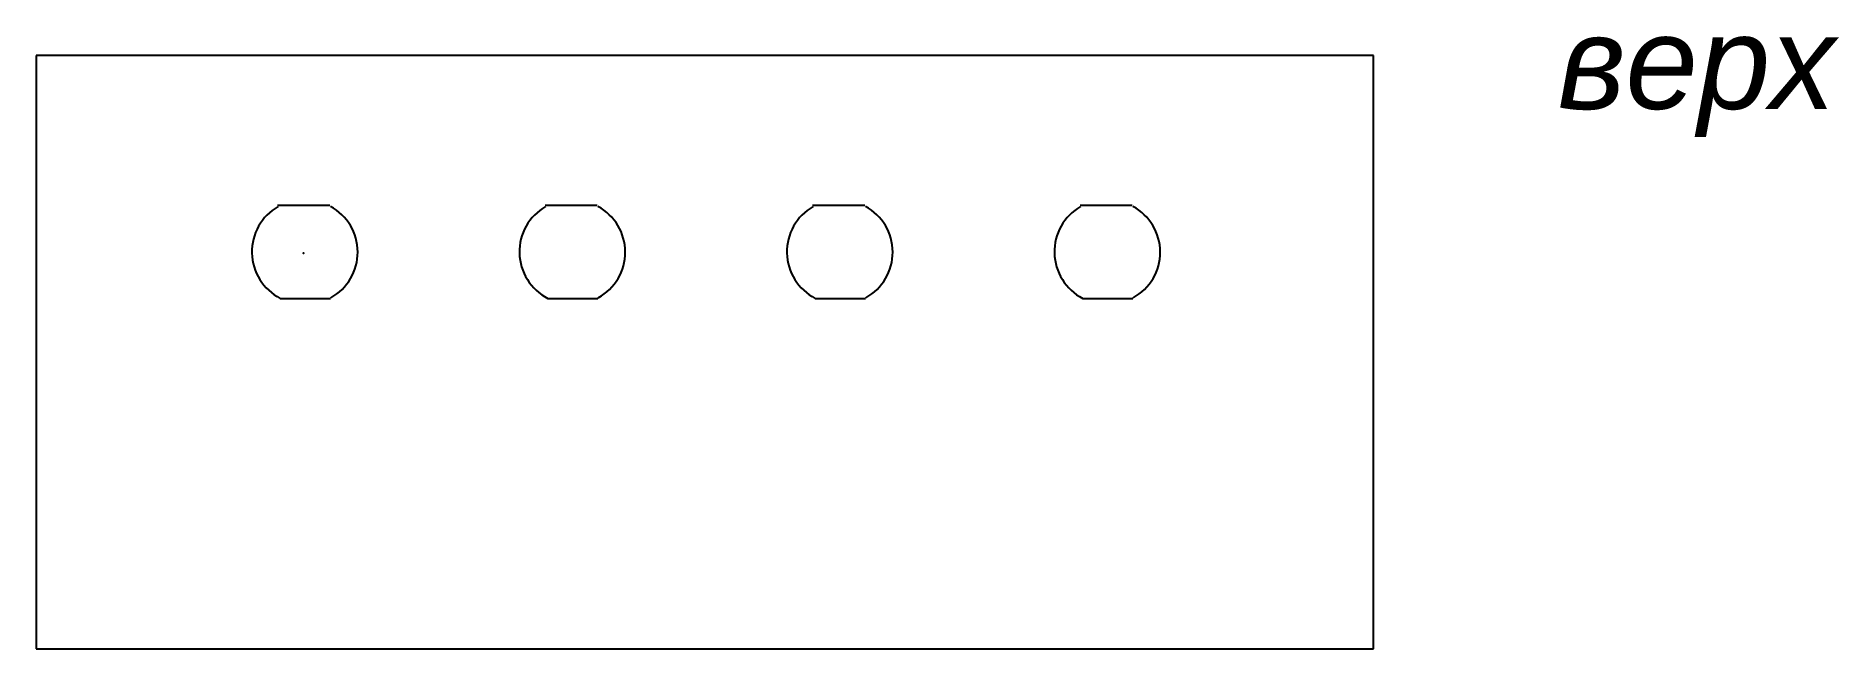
# Model space of a CAD drawing. Header units: millimetres. Extents: x 0 to 155, y 0 to 53.
import ezdxf

# ---------------------------------------------------------------- set-up
doc = ezdxf.new("R2010")
doc.units = ezdxf.units.MM
doc.layers.get('0').update_dxf_attribs({"lineweight": 25, "true_color": 0x000000})
doc.layers.add('слой 1', color=7, linetype='Continuous', lineweight=25, true_color=0xffffff)
doc.styles.add('textstyle3', font='')
doc.styles.get('textstyle3').set_extended_font_data('Liberation Sans', italic=True)

msp = doc.modelspace()

# ---------------------------------------------------------------- linework, layer by layer
for p, q in [((115, 51), (0, 51)), ((0, 51), (0, 0)), ((115, 51), (0, 51)), ((0, 51), (0, 0)), ((115, 0), (115, 51)), ((115, 0), (115, 51)), ((0, 0), (115, 0)), ((0, 0), (115, 0))]:
    msp.add_line(p, q)
at = {"layer": 'слой 1'}
for p, q in [((20.77, 38.12), (25.26, 38.12)), ((43.77, 38.12), (48.26, 38.12)), ((66.77, 38.12), (71.26, 38.12)), ((89.77, 38.12), (94.26, 38.12)), ((21, 30.12), (25.31, 30.12)), ((44, 30.12), (48.31, 30.12)), ((67, 30.12), (71.31, 30.12)), ((90, 30.12), (94.31, 30.12))]:
    msp.add_line(p, q, dxfattribs=at)
for centre, radius, start, end in [((23.06, 34.12), 4.5, 119.9264, 242.734), ((23.19, 34.09), 4.47, 298.7843, 61.5919), ((46.06, 34.12), 4.5, 119.9264, 242.734), ((46.19, 34.09), 4.47, 298.7843, 61.5919), ((69.06, 34.12), 4.5, 119.9264, 242.734), ((69.19, 34.09), 4.47, 298.7843, 61.5919), ((92.06, 34.12), 4.5, 119.9264, 242.734), ((92.19, 34.09), 4.47, 298.7843, 61.5919)]:
    msp.add_arc(centre, radius, start, end, dxfattribs=at)
msp.add_point((23, 34), dxfattribs=at)

# ---------------------------------------------------------------- texts
at = {"layer": 'слой 1', "insert": (130.84, 54.4), "char_height": 8, "attachment_point": 1, "style": 'textstyle3'}
msp.add_mtext('верх', dxfattribs=at)

doc.saveas('drawing.dxf')
